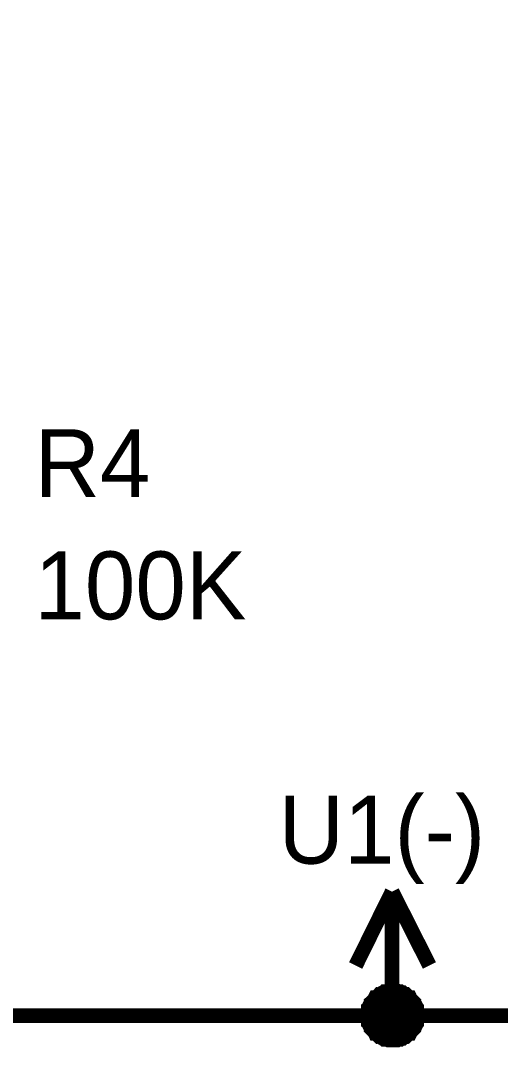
# Model space of a CAD drawing. Extents: x 0 to 594, y 0 to 420.
# Drawn here: x 47.5 to 57.33, y 61.84 to 82.86 of the extents above; entities that cross this region are included whole.
import ezdxf

# ---------------------------------------------------------------- set-up
doc = ezdxf.new("R2010")
doc.units = 0
doc.layers.add('SHEET', color=255, linetype='CONTINUOUS')

msp = doc.modelspace()

# ---------------------------------------------------------------- linework, layer by layer
at = {"layer": 'SHEET'}
for points, const_width in [([(77.619, 92.492), (75.118, 92.492), (75.118, 62.489), (55.114, 62.489), (45.13, 62.489), (30.127, 62.489), (30.127, 79.983)], 0.3), ([(55.114, 65.026), (54.368, 63.514)], 0.3), ([(55.114, 65.026), (55.879, 63.514)], 0.3), ([(55.114, 62.489), (55.114, 65.026)], 0.3), ([(54.611, 62.489), (54.611, 62.507), (54.611, 62.541), (54.611, 62.559), (54.628, 62.593), (54.628, 62.611), (54.628, 62.646), (54.646, 62.663), (54.646, 62.68), (54.663, 62.715), (54.68, 62.732), (54.68, 62.75), (54.698, 62.767), (54.715, 62.785), (54.732, 62.802), (54.75, 62.819), (54.767, 62.854), (54.785, 62.854), (54.802, 62.871), (54.819, 62.889), (54.837, 62.906), (54.854, 62.924), (54.871, 62.924), (54.889, 62.941), (54.923, 62.958), (54.941, 62.958), (54.958, 62.976), (54.993, 62.976), (55.01, 62.976), (55.045, 62.993), (55.062, 62.993), (55.097, 62.993), (55.114, 62.993)], 0.3), ([(54.611, 62.489), (54.611, 62.507), (54.611, 62.541), (54.611, 62.559), (54.628, 62.593), (54.628, 62.611), (54.628, 62.646), (54.646, 62.663), (54.646, 62.68), (54.663, 62.715), (54.68, 62.732), (54.68, 62.75), (54.698, 62.767), (54.715, 62.785), (54.732, 62.802), (54.75, 62.819), (54.767, 62.854), (54.785, 62.854), (54.802, 62.871), (54.819, 62.889), (54.837, 62.906), (54.854, 62.924), (54.871, 62.924), (54.889, 62.941), (54.923, 62.958), (54.941, 62.958), (54.958, 62.976), (54.993, 62.976), (55.01, 62.976), (55.045, 62.993), (55.062, 62.993), (55.097, 62.993), (55.114, 62.993)], 0.3), ([(54.611, 62.489), (54.611, 62.507), (54.611, 62.541), (54.611, 62.559), (54.628, 62.593), (54.628, 62.611), (54.628, 62.646), (54.646, 62.663), (54.646, 62.68), (54.663, 62.715), (54.68, 62.732), (54.68, 62.75), (54.698, 62.767), (54.715, 62.785), (54.732, 62.802), (54.75, 62.819), (54.767, 62.854), (54.785, 62.854), (54.802, 62.871), (54.819, 62.889), (54.837, 62.906), (54.854, 62.924), (54.871, 62.924), (54.889, 62.941), (54.923, 62.958), (54.941, 62.958), (54.958, 62.976), (54.993, 62.976), (55.01, 62.976), (55.045, 62.993), (55.062, 62.993), (55.097, 62.993), (55.114, 62.993)], 0.3), ([(54.611, 62.489), (54.611, 62.507), (54.611, 62.541), (54.611, 62.559), (54.628, 62.593), (54.628, 62.611), (54.628, 62.646), (54.646, 62.663), (54.646, 62.68), (54.663, 62.715), (54.68, 62.732), (54.68, 62.75), (54.698, 62.767), (54.715, 62.785), (54.732, 62.802), (54.75, 62.819), (54.767, 62.854), (54.785, 62.854), (54.802, 62.871), (54.819, 62.889), (54.837, 62.906), (54.854, 62.924), (54.871, 62.924), (54.889, 62.941), (54.923, 62.958), (54.941, 62.958), (54.958, 62.976), (54.993, 62.976), (55.01, 62.976), (55.045, 62.993), (55.062, 62.993), (55.097, 62.993), (55.114, 62.993)], 0.3), ([(55.114, 62.993), (55.114, 62.993)], 0.3), ([(55.114, 62.993), (55.149, 62.993), (55.167, 62.993), (55.201, 62.993), (55.219, 62.976), (55.253, 62.976), (55.271, 62.976), (55.288, 62.958), (55.323, 62.958), (55.34, 62.941), (55.358, 62.924), (55.392, 62.924), (55.41, 62.906), (55.427, 62.889), (55.444, 62.871), (55.462, 62.854), (55.479, 62.854), (55.496, 62.819), (55.514, 62.802), (55.531, 62.785), (55.549, 62.767), (55.566, 62.75), (55.566, 62.732), (55.583, 62.715), (55.601, 62.68), (55.601, 62.663), (55.618, 62.646), (55.618, 62.611), (55.618, 62.593), (55.635, 62.559), (55.635, 62.541), (55.635, 62.507), (55.635, 62.489)], 0.3), ([(55.114, 62.993), (55.114, 62.993)], 0.3), ([(55.114, 62.993), (55.149, 62.993), (55.167, 62.993), (55.201, 62.993), (55.219, 62.976), (55.253, 62.976), (55.271, 62.976), (55.288, 62.958), (55.323, 62.958), (55.34, 62.941), (55.358, 62.924), (55.392, 62.924), (55.41, 62.906), (55.427, 62.889), (55.444, 62.871), (55.462, 62.854), (55.479, 62.854), (55.496, 62.819), (55.514, 62.802), (55.531, 62.785), (55.549, 62.767), (55.566, 62.75), (55.566, 62.732), (55.583, 62.715), (55.601, 62.68), (55.601, 62.663), (55.618, 62.646), (55.618, 62.611), (55.618, 62.593), (55.635, 62.559), (55.635, 62.541), (55.635, 62.507), (55.635, 62.489)], 0.3), ([(55.114, 62.993), (55.114, 62.993)], 0.3), ([(55.114, 62.993), (55.149, 62.993), (55.167, 62.993), (55.201, 62.993), (55.219, 62.976), (55.253, 62.976), (55.271, 62.976), (55.288, 62.958), (55.323, 62.958), (55.34, 62.941), (55.358, 62.924), (55.392, 62.924), (55.41, 62.906), (55.427, 62.889), (55.444, 62.871), (55.462, 62.854), (55.479, 62.854), (55.496, 62.819), (55.514, 62.802), (55.531, 62.785), (55.549, 62.767), (55.566, 62.75), (55.566, 62.732), (55.583, 62.715), (55.601, 62.68), (55.601, 62.663), (55.618, 62.646), (55.618, 62.611), (55.618, 62.593), (55.635, 62.559), (55.635, 62.541), (55.635, 62.507), (55.635, 62.489)], 0.3), ([(55.114, 62.993), (55.114, 62.993)], 0.3), ([(55.114, 62.993), (55.149, 62.993), (55.167, 62.993), (55.201, 62.993), (55.219, 62.976), (55.253, 62.976), (55.271, 62.976), (55.288, 62.958), (55.323, 62.958), (55.34, 62.941), (55.358, 62.924), (55.392, 62.924), (55.41, 62.906), (55.427, 62.889), (55.444, 62.871), (55.462, 62.854), (55.479, 62.854), (55.496, 62.819), (55.514, 62.802), (55.531, 62.785), (55.549, 62.767), (55.566, 62.75), (55.566, 62.732), (55.583, 62.715), (55.601, 62.68), (55.601, 62.663), (55.618, 62.646), (55.618, 62.611), (55.618, 62.593), (55.635, 62.559), (55.635, 62.541), (55.635, 62.507), (55.635, 62.489)], 0.3), ([(54.611, 62.489), (54.611, 62.507), (54.611, 62.541), (54.611, 62.559), (54.628, 62.593), (54.628, 62.611), (54.628, 62.646), (54.646, 62.663), (54.646, 62.68), (54.663, 62.715), (54.68, 62.732), (54.68, 62.75), (54.698, 62.767), (54.715, 62.785), (54.732, 62.802), (54.75, 62.819), (54.767, 62.854), (54.785, 62.854), (54.802, 62.871), (54.819, 62.889), (54.837, 62.906), (54.854, 62.924), (54.871, 62.924), (54.889, 62.941), (54.923, 62.958), (54.941, 62.958), (54.958, 62.976), (54.993, 62.976), (55.01, 62.976), (55.045, 62.993), (55.062, 62.993), (55.097, 62.993), (55.114, 62.993)], 0.0991), ([(54.611, 62.489), (54.611, 62.507), (54.611, 62.541), (54.611, 62.559), (54.628, 62.593), (54.628, 62.611), (54.628, 62.646), (54.646, 62.663), (54.646, 62.68), (54.663, 62.715), (54.68, 62.732), (54.68, 62.75), (54.698, 62.767), (54.715, 62.785), (54.732, 62.802), (54.75, 62.819), (54.767, 62.854), (54.785, 62.854), (54.802, 62.871), (54.819, 62.889), (54.837, 62.906), (54.854, 62.924), (54.871, 62.924), (54.889, 62.941), (54.923, 62.958), (54.941, 62.958), (54.958, 62.976), (54.993, 62.976), (55.01, 62.976), (55.045, 62.993), (55.062, 62.993), (55.097, 62.993), (55.114, 62.993)], 0.0991), ([(54.611, 62.489), (54.611, 62.507), (54.611, 62.541), (54.611, 62.559), (54.628, 62.593), (54.628, 62.611), (54.628, 62.646), (54.646, 62.663), (54.646, 62.68), (54.663, 62.715), (54.68, 62.732), (54.68, 62.75), (54.698, 62.767), (54.715, 62.785), (54.732, 62.802), (54.75, 62.819), (54.767, 62.854), (54.785, 62.854), (54.802, 62.871), (54.819, 62.889), (54.837, 62.906), (54.854, 62.924), (54.871, 62.924), (54.889, 62.941), (54.923, 62.958), (54.941, 62.958), (54.958, 62.976), (54.993, 62.976), (55.01, 62.976), (55.045, 62.993), (55.062, 62.993), (55.097, 62.993), (55.114, 62.993)], 0.0991), ([(54.611, 62.489), (54.611, 62.507), (54.611, 62.541), (54.611, 62.559), (54.628, 62.593), (54.628, 62.611), (54.628, 62.646), (54.646, 62.663), (54.646, 62.68), (54.663, 62.715), (54.68, 62.732), (54.68, 62.75), (54.698, 62.767), (54.715, 62.785), (54.732, 62.802), (54.75, 62.819), (54.767, 62.854), (54.785, 62.854), (54.802, 62.871), (54.819, 62.889), (54.837, 62.906), (54.854, 62.924), (54.871, 62.924), (54.889, 62.941), (54.923, 62.958), (54.941, 62.958), (54.958, 62.976), (54.993, 62.976), (55.01, 62.976), (55.045, 62.993), (55.062, 62.993), (55.097, 62.993), (55.114, 62.993)], 0.0991), ([(55.114, 62.993), (55.114, 62.993)], 0.0991), ([(55.114, 62.993), (55.149, 62.993), (55.167, 62.993), (55.201, 62.993), (55.219, 62.976), (55.253, 62.976), (55.271, 62.976), (55.288, 62.958), (55.323, 62.958), (55.34, 62.941), (55.358, 62.924), (55.392, 62.924), (55.41, 62.906), (55.427, 62.889), (55.444, 62.871), (55.462, 62.854), (55.479, 62.854), (55.496, 62.819), (55.514, 62.802), (55.531, 62.785), (55.549, 62.767), (55.566, 62.75), (55.566, 62.732), (55.583, 62.715), (55.601, 62.68), (55.601, 62.663), (55.618, 62.646), (55.618, 62.611), (55.618, 62.593), (55.635, 62.559), (55.635, 62.541), (55.635, 62.507), (55.635, 62.489)], 0.0991), ([(55.114, 62.993), (55.114, 62.993)], 0.0991), ([(55.114, 62.993), (55.149, 62.993), (55.167, 62.993), (55.201, 62.993), (55.219, 62.976), (55.253, 62.976), (55.271, 62.976), (55.288, 62.958), (55.323, 62.958), (55.34, 62.941), (55.358, 62.924), (55.392, 62.924), (55.41, 62.906), (55.427, 62.889), (55.444, 62.871), (55.462, 62.854), (55.479, 62.854), (55.496, 62.819), (55.514, 62.802), (55.531, 62.785), (55.549, 62.767), (55.566, 62.75), (55.566, 62.732), (55.583, 62.715), (55.601, 62.68), (55.601, 62.663), (55.618, 62.646), (55.618, 62.611), (55.618, 62.593), (55.635, 62.559), (55.635, 62.541), (55.635, 62.507), (55.635, 62.489)], 0.0991), ([(55.114, 62.993), (55.114, 62.993)], 0.0991), ([(55.114, 62.993), (55.149, 62.993), (55.167, 62.993), (55.201, 62.993), (55.219, 62.976), (55.253, 62.976), (55.271, 62.976), (55.288, 62.958), (55.323, 62.958), (55.34, 62.941), (55.358, 62.924), (55.392, 62.924), (55.41, 62.906), (55.427, 62.889), (55.444, 62.871), (55.462, 62.854), (55.479, 62.854), (55.496, 62.819), (55.514, 62.802), (55.531, 62.785), (55.549, 62.767), (55.566, 62.75), (55.566, 62.732), (55.583, 62.715), (55.601, 62.68), (55.601, 62.663), (55.618, 62.646), (55.618, 62.611), (55.618, 62.593), (55.635, 62.559), (55.635, 62.541), (55.635, 62.507), (55.635, 62.489)], 0.0991), ([(55.114, 62.993), (55.114, 62.993)], 0.0991), ([(55.114, 62.993), (55.149, 62.993), (55.167, 62.993), (55.201, 62.993), (55.219, 62.976), (55.253, 62.976), (55.271, 62.976), (55.288, 62.958), (55.323, 62.958), (55.34, 62.941), (55.358, 62.924), (55.392, 62.924), (55.41, 62.906), (55.427, 62.889), (55.444, 62.871), (55.462, 62.854), (55.479, 62.854), (55.496, 62.819), (55.514, 62.802), (55.531, 62.785), (55.549, 62.767), (55.566, 62.75), (55.566, 62.732), (55.583, 62.715), (55.601, 62.68), (55.601, 62.663), (55.618, 62.646), (55.618, 62.611), (55.618, 62.593), (55.635, 62.559), (55.635, 62.541), (55.635, 62.507), (55.635, 62.489)], 0.0991), ([(55.114, 61.985), (55.097, 61.985), (55.062, 61.985), (55.045, 61.985), (55.01, 62.003), (54.993, 62.003), (54.958, 62.003), (54.941, 62.02), (54.923, 62.02), (54.889, 62.038), (54.871, 62.055), (54.854, 62.055), (54.837, 62.072), (54.819, 62.09), (54.802, 62.107), (54.785, 62.124), (54.767, 62.124), (54.75, 62.159), (54.732, 62.177), (54.715, 62.194), (54.698, 62.211), (54.68, 62.229), (54.68, 62.246), (54.663, 62.263), (54.646, 62.298), (54.646, 62.316), (54.628, 62.333), (54.628, 62.368), (54.628, 62.385), (54.611, 62.42), (54.611, 62.437), (54.611, 62.472), (54.611, 62.489)], 0.3), ([(54.611, 62.489), (54.611, 62.489)], 0.3), ([(55.114, 61.985), (55.097, 61.985), (55.062, 61.985), (55.045, 61.985), (55.01, 62.003), (54.993, 62.003), (54.958, 62.003), (54.941, 62.02), (54.923, 62.02), (54.889, 62.038), (54.871, 62.055), (54.854, 62.055), (54.837, 62.072), (54.819, 62.09), (54.802, 62.107), (54.785, 62.124), (54.767, 62.124), (54.75, 62.159), (54.732, 62.177), (54.715, 62.194), (54.698, 62.211), (54.68, 62.229), (54.68, 62.246), (54.663, 62.263), (54.646, 62.298), (54.646, 62.316), (54.628, 62.333), (54.628, 62.368), (54.628, 62.385), (54.611, 62.42), (54.611, 62.437), (54.611, 62.472), (54.611, 62.489)], 0.3), ([(54.611, 62.489), (54.611, 62.489)], 0.3), ([(55.114, 61.985), (55.097, 61.985), (55.062, 61.985), (55.045, 61.985), (55.01, 62.003), (54.993, 62.003), (54.958, 62.003), (54.941, 62.02), (54.923, 62.02), (54.889, 62.038), (54.871, 62.055), (54.854, 62.055), (54.837, 62.072), (54.819, 62.09), (54.802, 62.107), (54.785, 62.124), (54.767, 62.124), (54.75, 62.159), (54.732, 62.177), (54.715, 62.194), (54.698, 62.211), (54.68, 62.229), (54.68, 62.246), (54.663, 62.263), (54.646, 62.298), (54.646, 62.316), (54.628, 62.333), (54.628, 62.368), (54.628, 62.385), (54.611, 62.42), (54.611, 62.437), (54.611, 62.472), (54.611, 62.489)], 0.3), ([(54.611, 62.489), (54.611, 62.489)], 0.3), ([(55.114, 61.985), (55.097, 61.985), (55.062, 61.985), (55.045, 61.985), (55.01, 62.003), (54.993, 62.003), (54.958, 62.003), (54.941, 62.02), (54.923, 62.02), (54.889, 62.038), (54.871, 62.055), (54.854, 62.055), (54.837, 62.072), (54.819, 62.09), (54.802, 62.107), (54.785, 62.124), (54.767, 62.124), (54.75, 62.159), (54.732, 62.177), (54.715, 62.194), (54.698, 62.211), (54.68, 62.229), (54.68, 62.246), (54.663, 62.263), (54.646, 62.298), (54.646, 62.316), (54.628, 62.333), (54.628, 62.368), (54.628, 62.385), (54.611, 62.42), (54.611, 62.437), (54.611, 62.472), (54.611, 62.489)], 0.3), ([(54.611, 62.489), (54.611, 62.489)], 0.3), ([(55.114, 61.985), (55.097, 61.985), (55.062, 61.985), (55.045, 61.985), (55.01, 62.003), (54.993, 62.003), (54.958, 62.003), (54.941, 62.02), (54.923, 62.02), (54.889, 62.038), (54.871, 62.055), (54.854, 62.055), (54.837, 62.072), (54.819, 62.09), (54.802, 62.107), (54.785, 62.124), (54.767, 62.124), (54.75, 62.159), (54.732, 62.177), (54.715, 62.194), (54.698, 62.211), (54.68, 62.229), (54.68, 62.246), (54.663, 62.263), (54.646, 62.298), (54.646, 62.316), (54.628, 62.333), (54.628, 62.368), (54.628, 62.385), (54.611, 62.42), (54.611, 62.437), (54.611, 62.472), (54.611, 62.489)], 0.0991), ([(54.611, 62.489), (54.611, 62.489)], 0.0991), ([(55.114, 61.985), (55.097, 61.985), (55.062, 61.985), (55.045, 61.985), (55.01, 62.003), (54.993, 62.003), (54.958, 62.003), (54.941, 62.02), (54.923, 62.02), (54.889, 62.038), (54.871, 62.055), (54.854, 62.055), (54.837, 62.072), (54.819, 62.09), (54.802, 62.107), (54.785, 62.124), (54.767, 62.124), (54.75, 62.159), (54.732, 62.177), (54.715, 62.194), (54.698, 62.211), (54.68, 62.229), (54.68, 62.246), (54.663, 62.263), (54.646, 62.298), (54.646, 62.316), (54.628, 62.333), (54.628, 62.368), (54.628, 62.385), (54.611, 62.42), (54.611, 62.437), (54.611, 62.472), (54.611, 62.489)], 0.0991), ([(54.611, 62.489), (54.611, 62.489)], 0.0991), ([(55.114, 61.985), (55.097, 61.985), (55.062, 61.985), (55.045, 61.985), (55.01, 62.003), (54.993, 62.003), (54.958, 62.003), (54.941, 62.02), (54.923, 62.02), (54.889, 62.038), (54.871, 62.055), (54.854, 62.055), (54.837, 62.072), (54.819, 62.09), (54.802, 62.107), (54.785, 62.124), (54.767, 62.124), (54.75, 62.159), (54.732, 62.177), (54.715, 62.194), (54.698, 62.211), (54.68, 62.229), (54.68, 62.246), (54.663, 62.263), (54.646, 62.298), (54.646, 62.316), (54.628, 62.333), (54.628, 62.368), (54.628, 62.385), (54.611, 62.42), (54.611, 62.437), (54.611, 62.472), (54.611, 62.489)], 0.0991), ([(54.611, 62.489), (54.611, 62.489)], 0.0991), ([(55.114, 61.985), (55.097, 61.985), (55.062, 61.985), (55.045, 61.985), (55.01, 62.003), (54.993, 62.003), (54.958, 62.003), (54.941, 62.02), (54.923, 62.02), (54.889, 62.038), (54.871, 62.055), (54.854, 62.055), (54.837, 62.072), (54.819, 62.09), (54.802, 62.107), (54.785, 62.124), (54.767, 62.124), (54.75, 62.159), (54.732, 62.177), (54.715, 62.194), (54.698, 62.211), (54.68, 62.229), (54.68, 62.246), (54.663, 62.263), (54.646, 62.298), (54.646, 62.316), (54.628, 62.333), (54.628, 62.368), (54.628, 62.385), (54.611, 62.42), (54.611, 62.437), (54.611, 62.472), (54.611, 62.489)], 0.0991), ([(54.611, 62.489), (54.611, 62.489)], 0.0991), ([(55.635, 62.489), (55.635, 62.472), (55.635, 62.437), (55.635, 62.42), (55.618, 62.385), (55.618, 62.368), (55.618, 62.333), (55.601, 62.316), (55.601, 62.298), (55.583, 62.263), (55.566, 62.246), (55.566, 62.229), (55.549, 62.211), (55.531, 62.194), (55.514, 62.177), (55.496, 62.159), (55.479, 62.124), (55.462, 62.124), (55.444, 62.107), (55.427, 62.09), (55.41, 62.072), (55.392, 62.055), (55.358, 62.055), (55.34, 62.038), (55.323, 62.02), (55.288, 62.02), (55.271, 62.003), (55.253, 62.003), (55.219, 62.003), (55.201, 61.985), (55.167, 61.985), (55.149, 61.985), (55.114, 61.985)], 0.3), ([(55.635, 62.489), (55.635, 62.472), (55.635, 62.437), (55.635, 62.42), (55.618, 62.385), (55.618, 62.368), (55.618, 62.333), (55.601, 62.316), (55.601, 62.298), (55.583, 62.263), (55.566, 62.246), (55.566, 62.229), (55.549, 62.211), (55.531, 62.194), (55.514, 62.177), (55.496, 62.159), (55.479, 62.124), (55.462, 62.124), (55.444, 62.107), (55.427, 62.09), (55.41, 62.072), (55.392, 62.055), (55.358, 62.055), (55.34, 62.038), (55.323, 62.02), (55.288, 62.02), (55.271, 62.003), (55.253, 62.003), (55.219, 62.003), (55.201, 61.985), (55.167, 61.985), (55.149, 61.985), (55.114, 61.985)], 0.3), ([(55.635, 62.489), (55.635, 62.472), (55.635, 62.437), (55.635, 62.42), (55.618, 62.385), (55.618, 62.368), (55.618, 62.333), (55.601, 62.316), (55.601, 62.298), (55.583, 62.263), (55.566, 62.246), (55.566, 62.229), (55.549, 62.211), (55.531, 62.194), (55.514, 62.177), (55.496, 62.159), (55.479, 62.124), (55.462, 62.124), (55.444, 62.107), (55.427, 62.09), (55.41, 62.072), (55.392, 62.055), (55.358, 62.055), (55.34, 62.038), (55.323, 62.02), (55.288, 62.02), (55.271, 62.003), (55.253, 62.003), (55.219, 62.003), (55.201, 61.985), (55.167, 61.985), (55.149, 61.985), (55.114, 61.985)], 0.3), ([(55.635, 62.489), (55.635, 62.472), (55.635, 62.437), (55.635, 62.42), (55.618, 62.385), (55.618, 62.368), (55.618, 62.333), (55.601, 62.316), (55.601, 62.298), (55.583, 62.263), (55.566, 62.246), (55.566, 62.229), (55.549, 62.211), (55.531, 62.194), (55.514, 62.177), (55.496, 62.159), (55.479, 62.124), (55.462, 62.124), (55.444, 62.107), (55.427, 62.09), (55.41, 62.072), (55.392, 62.055), (55.358, 62.055), (55.34, 62.038), (55.323, 62.02), (55.288, 62.02), (55.271, 62.003), (55.253, 62.003), (55.219, 62.003), (55.201, 61.985), (55.167, 61.985), (55.149, 61.985), (55.114, 61.985)], 0.3), ([(55.635, 62.489), (55.635, 62.472), (55.635, 62.437), (55.635, 62.42), (55.618, 62.385), (55.618, 62.368), (55.618, 62.333), (55.601, 62.316), (55.601, 62.298), (55.583, 62.263), (55.566, 62.246), (55.566, 62.229), (55.549, 62.211), (55.531, 62.194), (55.514, 62.177), (55.496, 62.159), (55.479, 62.124), (55.462, 62.124), (55.444, 62.107), (55.427, 62.09), (55.41, 62.072), (55.392, 62.055), (55.358, 62.055), (55.34, 62.038), (55.323, 62.02), (55.288, 62.02), (55.271, 62.003), (55.253, 62.003), (55.219, 62.003), (55.201, 61.985), (55.167, 61.985), (55.149, 61.985), (55.114, 61.985)], 0.0991), ([(55.635, 62.489), (55.635, 62.472), (55.635, 62.437), (55.635, 62.42), (55.618, 62.385), (55.618, 62.368), (55.618, 62.333), (55.601, 62.316), (55.601, 62.298), (55.583, 62.263), (55.566, 62.246), (55.566, 62.229), (55.549, 62.211), (55.531, 62.194), (55.514, 62.177), (55.496, 62.159), (55.479, 62.124), (55.462, 62.124), (55.444, 62.107), (55.427, 62.09), (55.41, 62.072), (55.392, 62.055), (55.358, 62.055), (55.34, 62.038), (55.323, 62.02), (55.288, 62.02), (55.271, 62.003), (55.253, 62.003), (55.219, 62.003), (55.201, 61.985), (55.167, 61.985), (55.149, 61.985), (55.114, 61.985)], 0.0991), ([(55.635, 62.489), (55.635, 62.472), (55.635, 62.437), (55.635, 62.42), (55.618, 62.385), (55.618, 62.368), (55.618, 62.333), (55.601, 62.316), (55.601, 62.298), (55.583, 62.263), (55.566, 62.246), (55.566, 62.229), (55.549, 62.211), (55.531, 62.194), (55.514, 62.177), (55.496, 62.159), (55.479, 62.124), (55.462, 62.124), (55.444, 62.107), (55.427, 62.09), (55.41, 62.072), (55.392, 62.055), (55.358, 62.055), (55.34, 62.038), (55.323, 62.02), (55.288, 62.02), (55.271, 62.003), (55.253, 62.003), (55.219, 62.003), (55.201, 61.985), (55.167, 61.985), (55.149, 61.985), (55.114, 61.985)], 0.0991), ([(55.635, 62.489), (55.635, 62.472), (55.635, 62.437), (55.635, 62.42), (55.618, 62.385), (55.618, 62.368), (55.618, 62.333), (55.601, 62.316), (55.601, 62.298), (55.583, 62.263), (55.566, 62.246), (55.566, 62.229), (55.549, 62.211), (55.531, 62.194), (55.514, 62.177), (55.496, 62.159), (55.479, 62.124), (55.462, 62.124), (55.444, 62.107), (55.427, 62.09), (55.41, 62.072), (55.392, 62.055), (55.358, 62.055), (55.34, 62.038), (55.323, 62.02), (55.288, 62.02), (55.271, 62.003), (55.253, 62.003), (55.219, 62.003), (55.201, 61.985), (55.167, 61.985), (55.149, 61.985), (55.114, 61.985)], 0.0991), ([(55.635, 62.489), (55.635, 62.489), (55.635, 62.489), (55.635, 62.489), (55.635, 62.489), (55.635, 62.489), (55.635, 62.489), (55.635, 62.489), (55.635, 62.489), (55.635, 62.489), (55.635, 62.489), (55.635, 62.489), (55.635, 62.489), (55.635, 62.489), (55.635, 62.489), (55.635, 62.489), (55.635, 62.489), (55.635, 62.489), (55.635, 62.489), (55.635, 62.489), (55.635, 62.489), (55.635, 62.489), (55.635, 62.489), (55.635, 62.489), (55.635, 62.489), (55.635, 62.489), (55.635, 62.489), (55.635, 62.489), (55.635, 62.489), (55.635, 62.489), (55.635, 62.489), (55.635, 62.489), (55.635, 62.489)], 0.3), ([(55.635, 62.489), (55.635, 62.489)], 0.3), ([(55.635, 62.489), (55.635, 62.489), (55.635, 62.489), (55.635, 62.489), (55.635, 62.489), (55.635, 62.489), (55.635, 62.489), (55.635, 62.489), (55.635, 62.489), (55.635, 62.489), (55.635, 62.489), (55.635, 62.489), (55.635, 62.489), (55.635, 62.489), (55.635, 62.489), (55.635, 62.489), (55.635, 62.489), (55.635, 62.489), (55.635, 62.489), (55.635, 62.489), (55.635, 62.489), (55.635, 62.489), (55.635, 62.489), (55.635, 62.489), (55.635, 62.489), (55.635, 62.489), (55.635, 62.489), (55.635, 62.489), (55.635, 62.489), (55.635, 62.489), (55.635, 62.489), (55.635, 62.489), (55.635, 62.489)], 0.3), ([(55.635, 62.489), (55.635, 62.489)], 0.3), ([(55.635, 62.489), (55.635, 62.489), (55.635, 62.489), (55.635, 62.489), (55.635, 62.489), (55.635, 62.489), (55.635, 62.489), (55.635, 62.489), (55.635, 62.489), (55.635, 62.489), (55.635, 62.489), (55.635, 62.489), (55.635, 62.489), (55.635, 62.489), (55.635, 62.489), (55.635, 62.489), (55.635, 62.489), (55.635, 62.489), (55.635, 62.489), (55.635, 62.489), (55.635, 62.489), (55.635, 62.489), (55.635, 62.489), (55.635, 62.489), (55.635, 62.489), (55.635, 62.489), (55.635, 62.489), (55.635, 62.489), (55.635, 62.489), (55.635, 62.489), (55.635, 62.489), (55.635, 62.489), (55.635, 62.489)], 0.3), ([(55.635, 62.489), (55.635, 62.489)], 0.3), ([(55.635, 62.489), (55.635, 62.489), (55.635, 62.489), (55.635, 62.489), (55.635, 62.489), (55.635, 62.489), (55.635, 62.489), (55.635, 62.489), (55.635, 62.489), (55.635, 62.489), (55.635, 62.489), (55.635, 62.489), (55.635, 62.489), (55.635, 62.489), (55.635, 62.489), (55.635, 62.489), (55.635, 62.489), (55.635, 62.489), (55.635, 62.489), (55.635, 62.489), (55.635, 62.489), (55.635, 62.489), (55.635, 62.489), (55.635, 62.489), (55.635, 62.489), (55.635, 62.489), (55.635, 62.489), (55.635, 62.489), (55.635, 62.489), (55.635, 62.489), (55.635, 62.489), (55.635, 62.489), (55.635, 62.489)], 0.3), ([(55.635, 62.489), (55.635, 62.489)], 0.3), ([(55.635, 62.489), (55.635, 62.489), (55.635, 62.489), (55.635, 62.489), (55.635, 62.489), (55.635, 62.489), (55.635, 62.489), (55.635, 62.489), (55.635, 62.489), (55.635, 62.489), (55.635, 62.489), (55.635, 62.489), (55.635, 62.489), (55.635, 62.489), (55.635, 62.489), (55.635, 62.489), (55.635, 62.489), (55.635, 62.489), (55.635, 62.489), (55.635, 62.489), (55.635, 62.489), (55.635, 62.489), (55.635, 62.489), (55.635, 62.489), (55.635, 62.489), (55.635, 62.489), (55.635, 62.489), (55.635, 62.489), (55.635, 62.489), (55.635, 62.489), (55.635, 62.489), (55.635, 62.489), (55.635, 62.489)], 0.0991), ([(55.635, 62.489), (55.635, 62.489)], 0.0991), ([(55.635, 62.489), (55.635, 62.489), (55.635, 62.489), (55.635, 62.489), (55.635, 62.489), (55.635, 62.489), (55.635, 62.489), (55.635, 62.489), (55.635, 62.489), (55.635, 62.489), (55.635, 62.489), (55.635, 62.489), (55.635, 62.489), (55.635, 62.489), (55.635, 62.489), (55.635, 62.489), (55.635, 62.489), (55.635, 62.489), (55.635, 62.489), (55.635, 62.489), (55.635, 62.489), (55.635, 62.489), (55.635, 62.489), (55.635, 62.489), (55.635, 62.489), (55.635, 62.489), (55.635, 62.489), (55.635, 62.489), (55.635, 62.489), (55.635, 62.489), (55.635, 62.489), (55.635, 62.489), (55.635, 62.489)], 0.0991), ([(55.635, 62.489), (55.635, 62.489)], 0.0991), ([(55.635, 62.489), (55.635, 62.489), (55.635, 62.489), (55.635, 62.489), (55.635, 62.489), (55.635, 62.489), (55.635, 62.489), (55.635, 62.489), (55.635, 62.489), (55.635, 62.489), (55.635, 62.489), (55.635, 62.489), (55.635, 62.489), (55.635, 62.489), (55.635, 62.489), (55.635, 62.489), (55.635, 62.489), (55.635, 62.489), (55.635, 62.489), (55.635, 62.489), (55.635, 62.489), (55.635, 62.489), (55.635, 62.489), (55.635, 62.489), (55.635, 62.489), (55.635, 62.489), (55.635, 62.489), (55.635, 62.489), (55.635, 62.489), (55.635, 62.489), (55.635, 62.489), (55.635, 62.489), (55.635, 62.489)], 0.0991), ([(55.635, 62.489), (55.635, 62.489)], 0.0991), ([(55.635, 62.489), (55.635, 62.489), (55.635, 62.489), (55.635, 62.489), (55.635, 62.489), (55.635, 62.489), (55.635, 62.489), (55.635, 62.489), (55.635, 62.489), (55.635, 62.489), (55.635, 62.489), (55.635, 62.489), (55.635, 62.489), (55.635, 62.489), (55.635, 62.489), (55.635, 62.489), (55.635, 62.489), (55.635, 62.489), (55.635, 62.489), (55.635, 62.489), (55.635, 62.489), (55.635, 62.489), (55.635, 62.489), (55.635, 62.489), (55.635, 62.489), (55.635, 62.489), (55.635, 62.489), (55.635, 62.489), (55.635, 62.489), (55.635, 62.489), (55.635, 62.489), (55.635, 62.489), (55.635, 62.489)], 0.0991), ([(55.635, 62.489), (55.635, 62.489)], 0.0991)]:
    msp.add_lwpolyline(points, dxfattribs=dict(at, const_width=const_width))
at = {"layer": 'SHEET', "const_width": 0.508}
msp.add_lwpolyline([(54.746, 62.5, 1), (55.254, 62.5, 1)], format="xyb", close=True, dxfattribs=at)

# ---------------------------------------------------------------- texts
at = {"layer": 'SHEET'}
for s, p in [('R4', (47.787, 73.104)), ('100K', (47.787, 70.602)), ('U1(-)', (52.788, 65.599))]:
    msp.add_text(s, height=1.3898, dxfattribs=at).set_placement(p)

doc.saveas('drawing.dxf')
